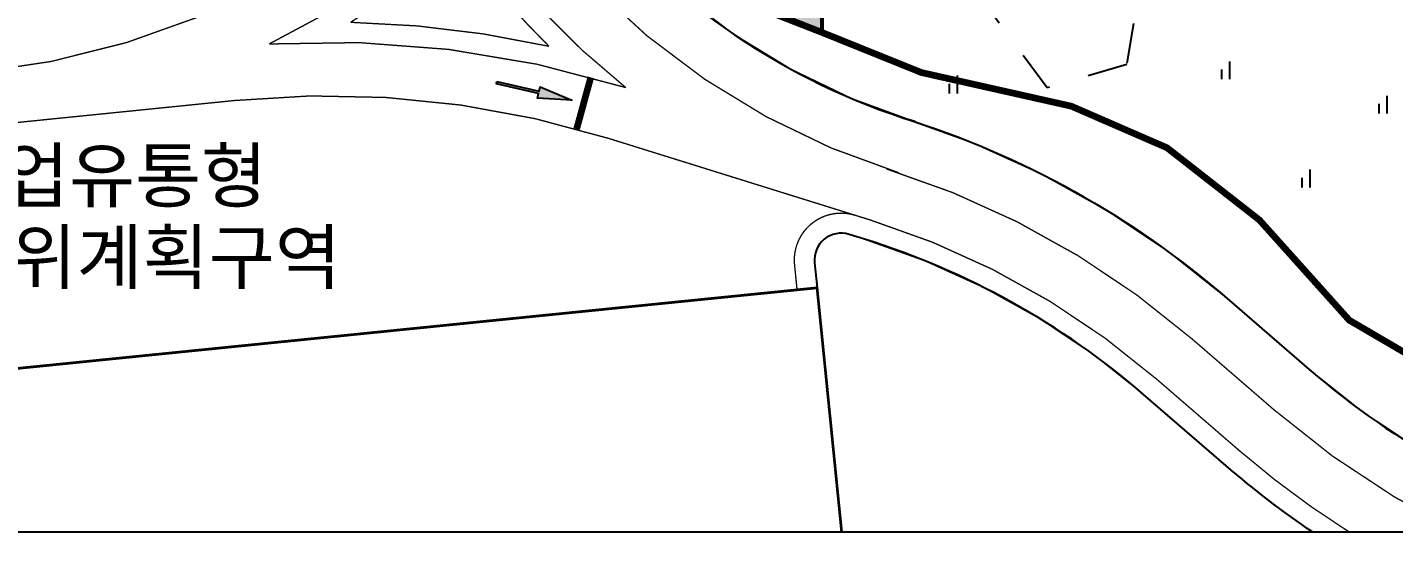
# Model space of a CAD drawing. Header units: inches. Extents: x 12 to 407, y 13 to 268.
# Drawn here: x 99.1 to 201.1, y 25 to 63 of the extents above; entities that cross this region are included whole.
import ezdxf

# ---------------------------------------------------------------- set-up
doc = ezdxf.new("R2010")
doc.units = ezdxf.units.IN
doc.header["$MEASUREMENT"] = 0
doc.set_wipeout_variables(frame=1)
for name, pattern in [('CENTER', [2, 1.25, -0.25, 0.25, -0.25]), ('HIDDEN', [2, 1, -1]), ('PHANTOM2', [12.5, 10, -0.5, 0.5, -0.5, 0.5, -0.5])]:
    doc.linetypes.add(name, pattern=pattern)
for name, color, linetype in [('00_범례', 7, 'Continuous'), ('1-SIM', 8, 'Continuous'), ('1-묘지', 4, 'Continuous'), ('125', 4, 'Continuous'), ('3-노면표시', 7, 'Continuous'), ('LSMD_CONT_LDREG_41500', 1, 'Continuous'), ('TIT', 2, 'Continuous'), ('가구1', 5, 'Continuous'), ('도로해치', 253, 'Continuous'), ('보도', 2, 'Continuous'), ('사업부지', 7, 'Continuous'), ('솔리드', 7, 'PHANTOM2'), ('휴게공간', 3, 'Continuous')]:
    doc.layers.add(name, color=color, linetype=linetype)
doc.styles.add('HY울릉도M', font='NanumGothic.ttf')

# ---------------------------------------------------------------- blocks, each defined once
blk = doc.blocks.new('NM직진')
at = {"layer": '3-노면표시'}
blk.add_hatch(color=256, dxfattribs=at).paths.add_polyline_path([(-0.1730768365396216, 1.819e-12), (-0.1730768365396216, 3.230767615360491), (-0.5192305096134078, 3.230767615360491), (-0.0865384182707203, 5.769227884570682), (0.3461536730719672, 3.230767615360491), (-1.819e-12, 3.230767615360491), (0, 0)])
blk.add_lwpolyline([(-0.1730768365396216, 1.819e-12), (-0.1730768365396216, 3.230767615360491), (-0.5192305096134078, 3.230767615360491), (-0.0865384182707203, 5.769227884570682), (0.3461536730719672, 3.230767615360491), (-1.819e-12, 3.230767615360491), (0, 0)], close=True, dxfattribs=at)
blk = doc.blocks.new('A$C0C523BD5')
at = {"layer": '1-SIM'}
for p, q in [((0.3944576354988385, 0.8915101256570778), (0.3944576354988385, 1.2741656974e-06)), ((1.9774597604e-06, 0.4800446797744371), (1.9774597604e-06, 1.2741656974e-06))]:
    blk.add_line(p, q, dxfattribs=at)

msp = doc.modelspace()

# ---------------------------------------------------------------- hatches: boundary and pattern name
at = {"layer": '솔리드', "linetype": 'Continuous'}
h = msp.add_hatch(dxfattribs=at)
h.set_pattern_fill('CROSS', color=8, scale=3, style=0)
h.set_pattern_definition([(0, (-296693.6057639145, -354742.0370339248), (0.75, 0.75), [0.375, -1.125]), (90, (-296693.4182639145, -354742.2245339248), (-0.7499999999999999, 0.75), [0.375, -1.125])])
edge = h.paths.add_edge_path()
edge.add_line((135.7213864532298, 222.2391814133287), (133.7300689831375, 221.4241814157128))
edge.add_line((133.7300689831375, 221.4241814157128), (131.2197207800693, 218.4764369361935))
edge.add_line((131.2197207800693, 218.4764369361935), (138.3254815817111, 216.6221968933958))
edge.add_arc((138.7042221552458, 218.0735946947959), 1.49999999998355, 255.3748733595067, 345.3748733595068)
edge.add_line((140.155619956646, 217.6948541212612), (141.0898467047139, 221.2749686981685))
edge.add_line((141.0898467047139, 221.2749686981685), (168.9645647151394, 214.0010933510628))
edge.add_line((168.9645647151394, 214.0010933510628), (168.0306385974166, 210.4221308402618))
edge.add_arc((169.4820363988167, 210.0433902668435), 1.499999999954156, 165.3748733638094, 255.3748733460374)
edge.add_line((169.1032958249327, 208.5919924655016), (169.4821543851633, 208.4918992481678))
edge.add_line((169.4821543851633, 208.4918992481678), (167.9671920910243, 202.6863080425089))
edge.add_line((167.9671920910243, 202.6863080425089), (154.3240527576183, 206.2464694337821))
edge.add_arc((153.9453121840836, 204.7950716323819), 1.49999999998355, 75.37487335950675, 165.3748733595068)
edge.add_line((152.4939143826834, 205.1738122059166), (152.2666700364555, 204.3029735171137))
edge.add_line((152.2666700364555, 204.3029735171137), (229.6745527786318, 184.1034762617917))
edge.add_line((229.6745527786318, 184.1034762617917), (232.3923772705368, 183.3952946763736))
edge.add_line((232.3923772705368, 183.3952946763736), (226.9971545772626, 190.7751397629752))
edge.add_line((226.9971545772626, 190.7751397629752), (227.8044279680237, 191.3653174248309))
edge.add_line((227.8044279680237, 191.3653174248309), (232.9894685700185, 184.2729695117002))
edge.add_line((232.9894685700185, 184.2729695117002), (251.176757025218, 179.5269459526305))
edge.add_line((251.176757025218, 179.5269459526305), (244.0569294228101, 152.2425616763201))
edge.add_line((244.0569294228101, 152.2425616763201), (244.2925573385203, 152.1810748520791))
edge.add_line((244.2925573385203, 152.1810748520791), (235.3795301461707, 118.0248463384476))
edge.add_line((235.3795301461707, 118.0248463384476), (241.523780884547, 116.4215114186652))
edge.add_line((241.523780884547, 116.4215114186652), (239.0240933716179, 106.8422858580732))
edge.add_line((239.0240933716179, 106.8422858580732), (232.8798426332417, 108.4456207779137))
edge.add_line((232.8798426332417, 108.4456207779137), (229.5974246870958, 95.86683973892536))
edge.add_line((229.5974246870958, 95.86683973892536), (225.3355701679595, 96.97896560504046))
edge.add_line((225.3355701679595, 96.97896560504046), (223.8088400423642, 91.1282780832978))
edge.add_line((223.8088400423642, 91.1282780832978), (224.3205176974645, 89.93321073056609))
edge.add_line((224.3205176974645, 89.93321073056609), (207.6296264035393, 82.78687199107549))
edge.add_line((207.6296264035393, 82.78687199107549), (197.9029318498563, 80.89225614828933))
edge.add_line((197.9029318498563, 80.89225614828933), (196.0110436099114, 80.24973714807015))
edge.add_line((196.0110436099114, 80.24973714807015), (180.5294668708577, 84.28963590606759))
edge.add_line((180.5294668708577, 84.28963590606759), (181.8395424527464, 89.31006720197797))
edge.add_line((181.8395424527464, 89.31006720197797), (181.4046306319999, 89.42355693732566))
edge.add_arc((177.9959655150653, 76.3609767368896), 13.49999997674929, 75.37487353076725, 135.1861170693452)
edge.add_arc((156.0045399410067, 98.20994023502749), 17.50000009944609, 223.5788865521241, 315.1862383782775, ccw=False)
edge.add_line((143.3270859801908, 86.14626896330333), (117.2695572799769, 113.5295721201244))
edge.add_arc((138.640123890282, 133.8654734467989), 29.5000000002327, 165.3748733599285, 223.5788823728236, ccw=False)
edge.add_line((110.0959671288495, 141.3140380595712), (119.7605278898611, 178.3502660749498))
edge.add_arc((111.5359403484965, 180.4964626582939), 8.499999999995753, 345.3748733597984, 56.78516630010513)
edge.add_line((116.1920689955352, 187.6077541037364), (116.1920689955352, 187.171181414348))
edge.add_line((116.1920689955352, 187.171181414348), (117.9410689786075, 181.3781814146921))
edge.add_line((117.9410689786075, 181.3781814146921), (116.3810689762233, 173.5291814152285))
edge.add_line((116.3810689762233, 173.5291814152285), (112.5470689848064, 166.197181414768))
edge.add_line((112.5470689848064, 166.197181414768), (105.7180689737199, 155.4601814141631))
edge.add_line((105.7180689737199, 155.4601814141631), (102.6590689733623, 143.5851814141631))
edge.add_line((102.6590689733623, 143.5851814141631), (103.1560689821838, 131.0721814148844))
edge.add_line((103.1560689821838, 131.0721814148844), (106.0240689828408, 123.7651814139233))
edge.add_line((106.0240689828408, 123.7651814139233), (119.4970689728855, 109.6021814140975))
edge.add_line((119.4970689728855, 109.6021814140975), (121.3050690010189, 106.3371814126283))
edge.add_line((121.3050690010189, 106.3371814126283), (125.2930689768166, 99.13518141380223))
edge.add_line((125.2930689768166, 99.13518141380223), (135.498068974621, 88.42318141397732))
edge.add_line((135.498068974621, 88.42318141397732), (143.599068985239, 81.93218141481225))
edge.add_line((143.599068985239, 81.93218141481225), (150.6230689749702, 74.86918141397359))
edge.add_line((150.6230689749702, 74.86918141397359), (152.2930689767002, 65.02718141490072))
edge.add_line((152.2930689767002, 65.02718141490072), (155.2140689954742, 63.85618141475311))
edge.add_line((155.2140689954742, 63.85618141475311), (158.4310689732431, 62.60018141382784))
edge.add_line((158.4310689732431, 62.60018141382784), (158.3550689831375, 74.5021814145282))
edge.add_line((158.3550689831375, 74.5021814145282), (160.5560689732431, 78.60918141530306))
edge.add_line((160.5560689732431, 78.60918141530306), (169.7570689782499, 80.60718141590655))
edge.add_line((169.7570689782499, 80.60718141590655), (175.5250689849256, 88.95218141285181))
edge.add_line((175.5250689849256, 88.95218141285181), (176.7910689875482, 84.80218141527325))
edge.add_line((176.7910689875482, 84.80218141527325), (174.8350689873098, 78.24618141354472))
edge.add_line((174.8350689873098, 78.24618141354472), (181.7630689755081, 74.04018141511074))
edge.add_line((181.7630689755081, 74.04018141511074), (181.1020689770578, 70.35018141382784))
edge.add_line((181.1020689770578, 70.35018141382784), (181.298068986833, 70.20118141455055))
edge.add_line((181.298068986833, 70.20118141455055), (237.5730689778923, 94.28518141341806))
edge.add_line((237.5730689778923, 94.28518141341806), (246.0360689923166, 115.9231814155489))
edge.add_line((246.0360689923166, 115.9231814155489), (245.393069000542, 128.7931814147294))
edge.add_line((245.393069000542, 128.7931814147294), (255.1140689864753, 184.4671814143792))
edge.add_line((255.1140689864753, 184.4671814143792), (247.2930689767002, 181.9591814149305))
edge.add_line((247.2930689767002, 181.9591814149305), (245.9290689842076, 183.5101814138604))
edge.add_line((245.9290689842076, 183.5101814138604), (240.2350689931538, 186.6101814146521))
edge.add_line((240.2350689931538, 186.6101814146521), (232.7250689731211, 189.3501814137696))
edge.add_line((232.7250689731211, 189.3501814137696), (225.5950689778895, 195.8901814147964))
edge.add_line((225.5950689778895, 195.8901814147964), (210.6550689943599, 200.0101814150246))
edge.add_line((210.6550689943599, 200.0101814150246), (190.2950689805205, 203.0201814137533))
edge.add_line((190.2950689805205, 203.0201814137533), (178.4650689825414, 202.180181412971))
edge.add_line((178.4650689825414, 202.180181412971), (177.4350689812911, 206.780181413588))
edge.add_line((177.4350689812911, 206.780181413588), (169.2950689957127, 218.5401814141794))
edge.add_line((169.2950689957127, 218.5401814141794), (150.1150689736007, 228.1301814150199))
edge.add_line((150.1150689736007, 228.1301814150199), (139.3863879426847, 223.7391814133287))
edge.add_line((139.3863879426847, 223.7391814133287), (132.0260689869522, 223.7391814133287))
edge.add_line((132.0260689869522, 223.7391814133287), (127.759068982303, 224.8931814143568))
edge.add_line((127.759068982303, 224.8931814143568), (124.3420689865945, 224.0401814151689))
edge.add_line((124.3420689865945, 224.0401814151689), (116.9190689936279, 225.9461814146623))
edge.add_line((116.9190689936279, 225.9461814146623), (116.1920689955352, 224.6771814143419))
edge.add_line((116.1920689955352, 224.6771814143419), (116.1920689955352, 203.0686903968588))
edge.add_line((116.1920689955352, 203.0686903968588), (116.1920689955352, 202.5171354952752))
edge.add_line((116.1920689955352, 202.5171354952752), (116.6839017012155, 202.5171354952752))
edge.add_line((116.6839017012155, 202.5171354952752), (116.6839017012155, 224.5434371447907))
edge.add_line((116.6839017012155, 224.5434371447907), (117.1616635627927, 225.3676709587005))
edge.add_line((117.1616635627927, 225.3676709587005), (124.2692918565356, 223.5426487928623))
edge.add_line((124.2692918565356, 223.5426487928623), (132.0162796642746, 223.2391814133287))
edge.add_line((132.0162796642746, 223.2391814133287), (138.9567082947235, 223.2391814133287))
edge.add_line((138.9567082947235, 223.2391814133287), (150.102668311016, 227.8009524621436))
edge.add_line((150.102668311016, 227.8009524621436), (169.092087748146, 218.3062618271349))
edge.add_line((169.092087748146, 218.3062618271349), (176.6954659879905, 207.3139288281807))
edge.add_line((176.6954659879905, 207.3139288281807), (175.8730393203789, 206.7450576860126))
edge.add_line((175.8730393203789, 206.7450576860126), (168.4155289741814, 217.5265069948643))
edge.add_line((168.4155289741814, 217.5265069948643), (150.0614031912176, 226.703551441328))
edge.add_line((150.0614031912176, 226.703551441328), (139.1534270353498, 222.2391814133287))
edge.add_line((139.1534270353498, 222.2391814133287), (135.7213864532298, 222.2391814133287))

# ---------------------------------------------------------------- linework, layer by layer
msp.add_lwpolyline([(18.82665594303967, 268.0111741536082), (281.1495063790119, 268.0111741536082), (281.1495063790119, 25.2811741717876), (18.82665594303967, 25.2811741717876)], close=True)
at = {"layer": '1-묘지', "linetype": 'HIDDEN', "ltscale": 3, "elevation": -23.50400000000002}
msp.add_lwpolyline([(181.6847805442287, 63.26602654422345), (181.1749017598106, 60.20787222201648), (175.2459017546846, 58.47687222047421), (163.5869017751886, 74.123872220355), (167.6479017646982, 75.34887222184511), (174.3223487200214, 75.22235891206833), (180.7259017737581, 73.54787222279879), (181.7997145267202, 67.96090925375643)], close=True, dxfattribs=at)
at = {"layer": '125', "color": 8, "linetype": 'Continuous', "elevation": -109.4066817376595}
msp.add_lwpolyline([(159.8916685321367, 25.2811741717876), (158.0524719544685, 43.53432429402778), (60.45004462087513, 33.6998546748207), (58.82771242046715, 31.21412053432027), (59.42551905298592, 25.28117417365024)], dxfattribs=at)
at = {"layer": 'LSMD_CONT_LDREG_41500', "color": 1, "linetype": 'Continuous', "const_width": 0.3, "elevation": -23.50400000000002, "flags": 128}
msp.add_lwpolyline([(102.6590689733623, 143.5851814141631), (103.1560689821838, 131.0721814148262), (106.0240689828991, 123.7651814138651), (119.4970689728855, 109.6021814141557), (121.3050690010189, 106.3371814126283), (125.2930689767002, 99.13518141397685), (135.498068974912, 88.42318141368628), (143.5990689858793, 81.93218141423017), (150.623068974912, 74.86918141414822), (152.2930689767002, 65.02718141490072), (155.214068995416, 63.85618141481132), (158.4310689732431, 62.60018141382784), (158.3550689831375, 74.5021814145282), (160.5560689732431, 78.60918141530306), (169.7570689782499, 80.60718141590655), (175.5250689849256, 88.95218141285181), (176.7910689875482, 84.80218141527325), (174.8350689873098, 78.24618141354472), (181.7630689755081, 74.04018141516895), (181.1020689770578, 70.35018141382784), (181.298068986833, 70.20118141455055), (237.5730689778923, 94.28518141341806)], dxfattribs=at)
at = {"layer": 'TIT', "color": 8, "const_width": 0.2, "elevation": -109.4066817376595, "flags": 128}
msp.add_lwpolyline([(59.42551905298592, 25.28117417365024), (58.82771242046715, 31.21412053432027), (60.45004462087513, 33.6998546748207), (158.0524719544685, 43.53432429402778), (159.8916685321367, 25.2811741717876)], dxfattribs=at)
at = {"layer": '가구1', "color": 8, "linetype": 'CENTER', "ltscale": 3, "const_width": 0.5, "elevation": -109.4066817376595, "flags": 128}
msp.add_lwpolyline([(281.1495063790119, 34.49830077036927), (264.018901694659, 30.08587229165892), (260.2619016953743, 28.53187229025821), (253.5319017061031, 35.29187229096601), (214.5569016971624, 31.32387229155461), (197.7969017066991, 41.11487228989313), (191.0819017031229, 48.60187229055623), (184.1889016964471, 53.98787229049663), (177.0399017223156, 57.09487229127149), (165.8449016996658, 59.60787229060838), (158.4229017087257, 62.60087229039232), (155.2059017010963, 63.85687229137579), (152.2849016972816, 65.0278722914652), (150.6149017103946, 74.86987229164401), (143.5909017064607, 81.93287229079465), (135.4899017103946, 88.42387229118208), (125.2849017121828, 99.13587229054133), (121.2969017066991, 106.3378722901241), (119.4889017232692, 109.6028722897888), (106.0159017034805, 123.7658722913609), (103.1479017027652, 131.072872292322), (102.6509017088449, 143.5858722916589), (105.7099016943014, 155.4608722916589), (112.5389017053878, 166.197872292322), (116.3729017117059, 173.5298722908617), (117.932901699189, 181.3788722912566), (116.1839017012155, 187.1718722899229), (116.1834762432611, 194.0388186667831), (116.1839017012155, 224.6778722918377), (116.9109016993082, 225.9468722912268), (99.90290169799687, 230.3148722900794), (83.9939017035997, 234.4828722915397), (82.90890169525505, 235.2078722911672), (82.90890169525505, 166.7748722900421), (74.68290169918896, 167.1618722901464), (43.67690170193077, 45.23687229033271), (42.68755697095753, 43.15584192711572), (34.18974328422905, 25.28117417551289)], dxfattribs=at)
at = {"layer": '도로해치', "color": 8, "elevation": -109.4066817376595, "flags": 128}
msp.add_lwpolyline([(98.91568079972626, 145.5852521844924, 0.2413826037789644), (104.2631841787136, 120.13849433053), (114.8243209161794, 107.10074096739), (116.3408083506858, 105.2286329279439), (122.1223135926759, 98.09134801577488, -0.4142135624000127), (121.9009047337806, 95.98161388288895), (121.9009047337806, 95.98161388288895), (121.9009047337806, 95.98161388288895), (121.9009047337806, 95.98161388288895), (140.8968582191503, 72.53105455923537, 0.14801059241067), (165.3482523300684, 55.94349716890315), (164.425281394366, 56.23121845077435, -0.102992130512165), (188.6520713307893, 42.76083101059953), (194.8091213592327, 37.43961287576417, 0.1069533271413453), (217.0855731406248, 25.2811741717876, 0.1069533271413453)], format="xyb", dxfattribs=at)
at = {"layer": '보도', "color": 8, "linetype": 'Continuous', "ltscale": 10, "const_width": 0.1, "elevation": -109.4066817376595, "flags": 128}
msp.add_lwpolyline([(195.0835481622255, 25.28117417365024, -0.0294210711044738), (188.5972149261272, 30.25196941390345), (182.4401648827827, 35.57318754687617, 0.1029921305098176), (161.598000023607, 47.16168262630413), (160.4486084469593, 47.51998689777861, 0.5377004420196028), (157.8634673246181, 45.41010519403676), (158.0524719544685, 43.53432429402778), (156.560028988961, 43.38394498925368), (156.3710243442094, 45.25972588833133, -0.5377004420196027), (160.8950212934053, 48.9520188701124), (162.0444128700531, 48.59371459770659, -0.1029921305097436), (183.4209922292268, 36.70807862102697), (189.5780422725713, 31.38686048805425, 0.0377852632880648), (197.8271943815982, 25.28117417551289, 0.0377852632880648)], format="xyb", dxfattribs=at)
at = {"layer": '사업부지', "color": 8, "linetype": 'PHANTOM2', "ltscale": 10, "const_width": 0.3, "elevation": -109.4066817376595, "flags": 128}
msp.add_lwpolyline([(281.1495063217355, 34.49830075244131), (264.0189017267896, 30.08587229235741), (260.2619017275049, 28.5318722909567), (253.5319017084314, 35.2918722916645), (214.5569017143919, 31.3238722922531), (197.7969017090275, 41.11487229152294), (191.0819017054512, 48.60187229218604), (184.1889017136766, 53.98787229212644), (177.0399017246439, 57.09487229103866), (165.8449017168953, 59.60787229316952), (158.422901711054, 62.60087229015949), (155.2059017034246, 63.85687229300561), (152.2849017145111, 65.02787229216369), (150.6149017127229, 74.8698722923425), (143.590901708789, 81.93287229056182), (135.4899017127229, 88.42387229188057), (125.2849017145111, 99.13587229217114), (121.2969017090275, 106.3378722908226), (119.4889017106964, 109.6028722904873), (106.0159017058088, 123.7658722920594), (103.1479017050935, 131.0728722930205), (102.6509017260744, 143.5858722914261), (105.7099017115308, 155.4608722923574), (112.5389017077161, 166.1978722930205), (116.3729017140342, 173.5298722915602), (117.9329017164184, 181.3788722910238), (116.1839017035438, 187.1718722906214), (116.1834762455894, 194.0388186693442), (116.1839017035438, 224.6778722925362), (116.9109017165376, 225.9468722928566), (99.90290171522633, 230.3148722898466), (83.99390170592801, 234.4828722922382), (82.90890172738568, 235.2078722918657), (82.90890172738568, 166.7748722926033), (74.68290171641843, 167.1618722927076), (43.67690170425908, 45.2368722910312), (42.687556988187, 43.15584192874553), (34.18964127320783, 25.28095958179506)], dxfattribs=at)
at = {"layer": '사업부지', "color": 8, "linetype": 'Continuous', "ltscale": 10, "const_width": 0.1, "elevation": -109.4066817376595, "flags": 128}
for points in [[(103.097612682823, 119.1943316767708), (113.6587494202888, 106.1565783126996), (115.1752368547952, 104.2844702751161), (140.8968582191503, 72.53105455923537, 0.14801059241067), (165.3482523300684, 55.94349716890315)], [(90.65931702041985, 59.12333876553635), (95.13633203888298, 59.5760747837619, 0.1460382760582549), (126.8661535867489, 72.64876287717084), (127.5098876395261, 73.17021492596427)], [(136.4375754632986, 71.68121461298028), (137.788667563442, 70.01328752569566, 0.1480105924105106), (164.1578180530107, 52.12474524330059), (163.2348471322096, 52.41246652424047)], [(217.0855731406248, 25.28117417365024, -0.1069533271460198), (194.8091213592327, 37.43961287576417), (188.6520713307893, 42.76083101059953, 0.1029921305099037), (164.425281394366, 56.23121845077435)]]:
    msp.add_lwpolyline(points, format="xyb", dxfattribs=at)
for points in [[(134.6804769077337, 67.49552049308727), (131.5817500093019, 71.32090778469751), (129.3839206137693, 69.54057221680591, -0.0568964461635298), (117.1386210658586, 61.74062245718846, -0.0909135899803936), (143.6337573119438, 58.52278981737504), (143.7712614872491, 58.47992511007646, -0.0544116956598551)], [(133.5149054118431, 66.55135785702328), (131.3603411504066, 69.21117364994893), (130.3280832507646, 68.37500071998397, -0.0332510757624312), (123.2171624192035, 63.35878687359104, -0.0495357829980109), (138.0325502195394, 61.56830489456365, -0.0278151546792438)]]:
    msp.add_lwpolyline(points, format="xyb", close=True, dxfattribs=at)
at = {"layer": '사업부지', "color": 8, "linetype": 'Continuous', "ltscale": 10, "const_width": 0.5, "elevation": -109.4066817376595, "flags": 128}
msp.add_lwpolyline([(141.1551046409643, 59.24826295774142), (140.0986516066826, 55.39029626648585)], dxfattribs=at)
at = {"layer": '사업부지', "color": 8, "linetype": 'Continuous', "ltscale": 10, "elevation": -109.4066817376595, "flags": 128}
for points in [[(197.8271943815982, 25.28117417365024, 0.1, 0.1, -0.0377852632910236), (189.5780422725713, 31.38686048805425, 0.1, 0.1, 0), (183.4209922292268, 36.70807862102697, 0.1, 0.1, 0.1029921305098653), (162.0444128700531, 48.59371459770659, 0.1, 0.1, 0), (142.4433230497873, 54.70403788897852, 0.1, 0.1, 0.1010843626928314), (114.5679255762136, 57.5206851391838, 0.1, 0.1, 0), (91.06176261985661, 55.14363556734929, 0, 0, 0)], [(206.0506499894893, 25.2811741717876, 0.1, 0.1, -0.0651011857811575), (192.1935818084514, 34.41323668051223, 0.1, 0.1, 0), (186.0365317651069, 39.73445481348494, 0.1, 0.1, 0.1029921305098371), (163.2348471322096, 52.41246652424047, 0.1, 0.1, 0), (163.2348471322096, 52.41246652424047, 0, 0, 0)]]:
    msp.add_lwpolyline(points, format="xyseb", dxfattribs=at)
at = {"layer": '휴게공간', "color": 8, "linetype": 'Continuous', "elevation": 1.089318262340541}
msp.add_lwpolyline([(195.0835481622255, 25.28117417365024, -0.0294210711060221), (188.5972149261272, 30.25196941390345), (182.4401648827827, 35.57318754687617, 0.1029921305098176), (161.598000023607, 47.16168262630413), (160.4486084469593, 47.51998689777861, 0.5377004420196029), (157.8634673246181, 45.41010519403676), (158.0524719544685, 43.53432429402778), (159.8916685321367, 25.2811741717876)], format="xyb", dxfattribs=at)

# ---------------------------------------------------------------- block references
at = {"layer": '1-SIM', "xscale": 1.5, "yscale": 1.5, "zscale": 1.5}
for p in [(188.2484571250154, 59.10365569202872, -109.4066817376595), (167.9157930376007, 58.04512380419942, -109.4066817376595), (200.0129153044893, 56.53953553999486, -109.4066817376595), (194.251717901416, 51.02425484808805, -109.4066817376595)]:
    msp.add_blockref('A$C0C523BD5', p, dxfattribs=at)
at = {"layer": '사업부지', "color": 8, "linetype": 'Continuous', "ltscale": 10, "rotation": 257.0002669964994}
msp.add_blockref('NM직진', (134.1101405956781, 58.77036330390433, 111.5853182623405), dxfattribs=at)

# ---------------------------------------------------------------- next in the draw order: wipeouts: each hides what was drawn before it
at = {"color": 7, "linetype": 'ByBlock'}
msp.add_wipeout([(126.67771893452637, 41.34950112859185), (83.05880799012836, 41.34950112853376), (83.05880799012478, 55.41876740489006), (126.67771893450136, 55.41876740490583)], dxfattribs=at).translate(0, 0, -109.4066817376595).dxf.layer = '00_범례'

# ---------------------------------------------------------------- next in the draw order: wipeouts: each hides what was drawn before it
msp.add_wipeout([(126.67761178027622, 41.34952865010525), (83.05870083587821, 41.34952865004716), (83.05870083587463, 55.41879492640346), (126.67761178025121, 55.41879492641923)], dxfattribs=at).translate(0, 0, -109.4066817376595).dxf.layer = '00_범례'

# ---------------------------------------------------------------- next in the draw order: linework, layer by layer
msp.add_lwpolyline([(18.8266559751703, 268.011174155238), (281.1495063962413, 268.011174155238), (281.1495063962413, 25.28117417248609), (18.8266559751703, 25.28117417248609)], close=True)

# ---------------------------------------------------------------- next in the draw order: texts
at = {"layer": '00_범례', "color": 7, "linetype": 'ByBlock', "style": 'HY울릉도M'}
for s, p in [('산업유통형', (92.32486636061208, 49.9553117499006, -109.4066817376595)), ('지구단위계획구역', (83.03273049611585, 43.86479417218538, -109.4066817376595))]:
    msp.add_text(s, height=3.9312, dxfattribs=at).set_placement(p)

doc.saveas('drawing.dxf')
